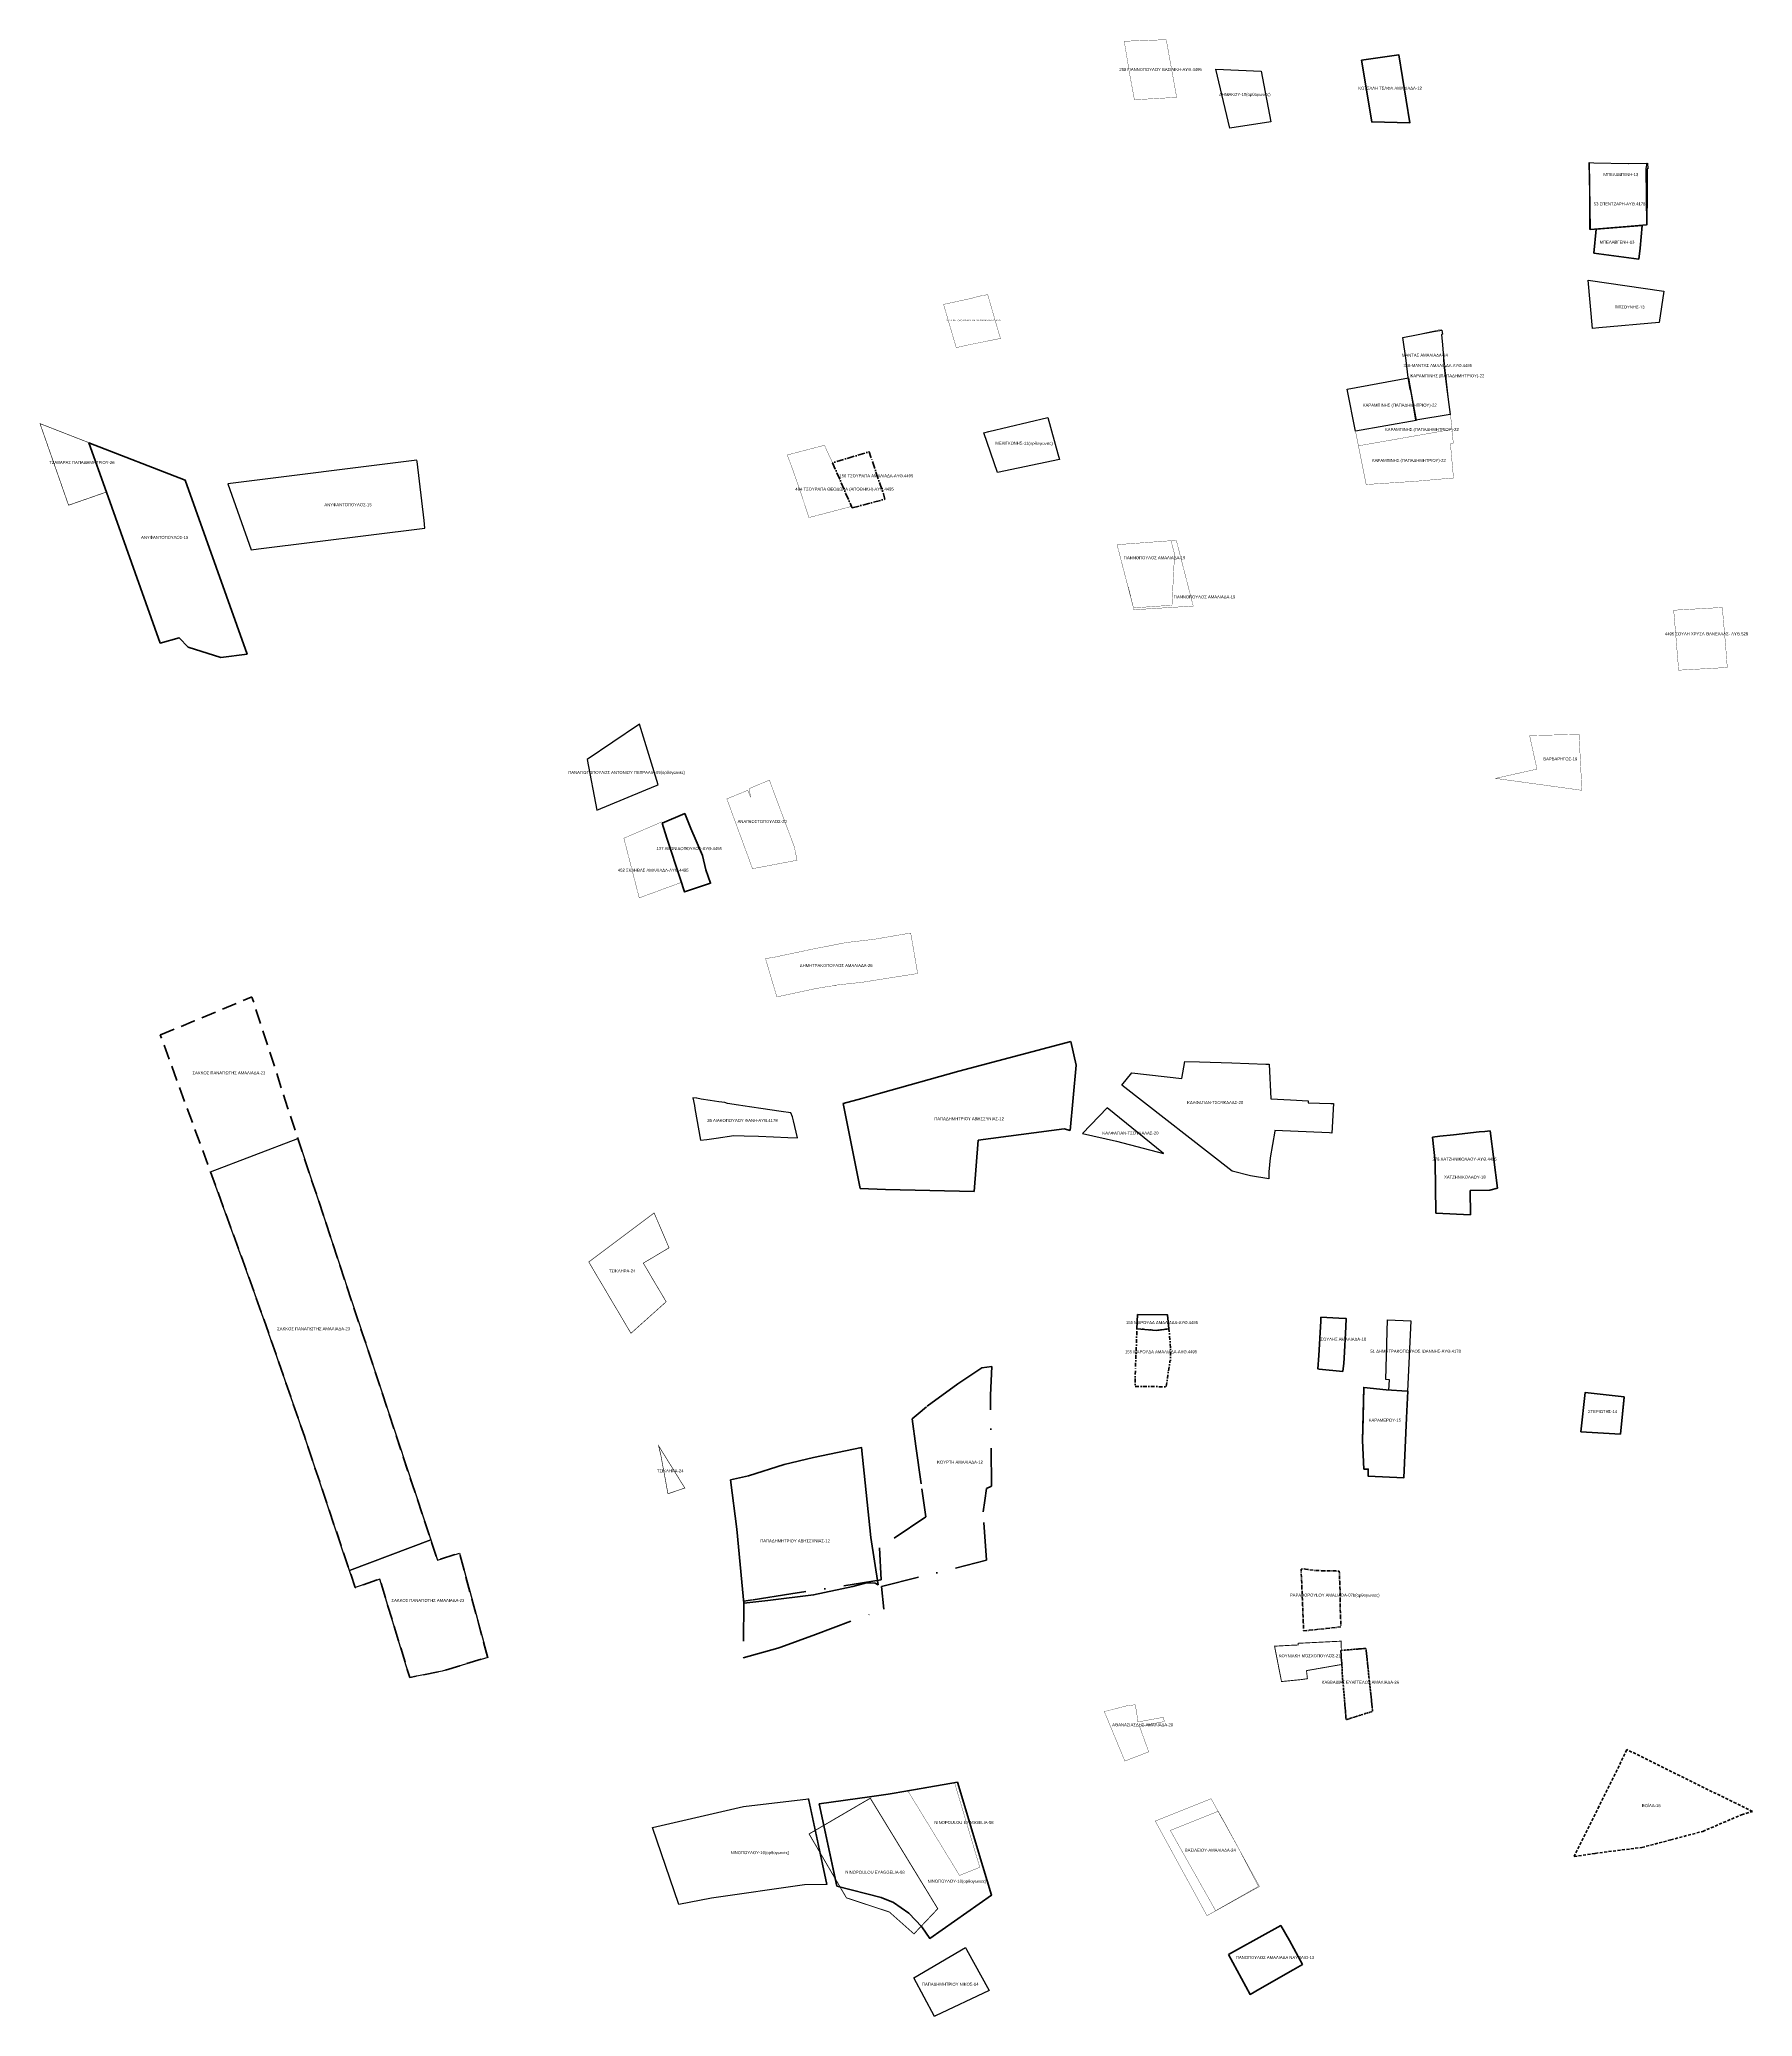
# Model space of a CAD drawing. Header units: metres. Extents: x 245125 to 394351, y 270578 to 4233311.
# Drawn here: x 265553 to 266125, y 4185498 to 4186159 of the extents above; entities that cross this region are included whole.
import ezdxf
from ezdxf.lldxf.tags import DXFTag

# ---------------------------------------------------------------- set-up
doc = ezdxf.new("R2010")
doc.units = ezdxf.units.M
for name, pattern in [('ACAD_ISO10W100', [18, 12, -3, 0, -3]), ('ANALOGIS', [1.5, 1, -0.5]), ('DASHDOT', [25.4, 12.7, -6.35, 0, -6.35]), ('DASHDOT_LINE', [18, 12, -3, 0, -3]), ('DASHED2', [9.525, 6.35, -3.175]), ('t-orio', [0.79, 0.5, -0.12, 0.05, -0.12])]:
    doc.linetypes.add(name, pattern=pattern)
for name, color, linetype in [('4178-(1-64)', 129, 'Continuous'), ('4495-(127-227)', 221, 'Continuous'), ('4495-(228-329)', 103, 'Continuous'), ('4495-(431-531)', 215, 'Continuous'), ('4495-(532-632)', 88, 'Continuous'), ('TELIKES IDIOKTHSIES_2010', 151, 'ANALOGIS'), ('topo2008', 42, 'Continuous'), ('topo2009', 98, 'Continuous'), ('topo2010', 207, 'Continuous'), ('topo2011', 23, 'Continuous'), ('topo2012', 144, 'Continuous'), ('topo2013', 66, 'Continuous'), ('topo2014', 230, 'Continuous'), ('topo2015', 137, 'Continuous'), ('topo2018', 5, 'Continuous'), ('topo2019', 6, 'Continuous'), ('topo2020', 3, 'Continuous'), ('topo2022', 30, 'Continuous'), ('topo2023', 41, 'Continuous'), ('topo2024', 160, 'Continuous'), ('topo2025', 112, 'Continuous'), ('topo2026', 192, 'Continuous')]:
    doc.layers.add(name, color=color, linetype=linetype)
doc.layers.add('περιγραμμα', color=10, linetype='ACAD_ISO10W100', lineweight=80)
doc.styles.get("Standard").update_dxf_attribs({"font": 'arial.ttf'})
tags = doc.linetypes.add('BORDER', pattern=[1.75, 0.5, -0.25, 0.5, -0.25, 0, -0.25]).pattern_tags.tags
tags[14:15] = [DXFTag(74, 4), DXFTag(75, 0), DXFTag(340, '0'), DXFTag(46, 1.0), DXFTag(50, 0.0), DXFTag(44, 0.0), DXFTag(45, 0.0)]
tags[12:13] = [DXFTag(74, 4), DXFTag(75, 0), DXFTag(340, '0'), DXFTag(46, 1.0), DXFTag(50, 0.0), DXFTag(44, 0.0), DXFTag(45, 0.0)]
tags[10:11] = [DXFTag(74, 4), DXFTag(75, 0), DXFTag(340, '0'), DXFTag(46, 1.0), DXFTag(50, 0.0), DXFTag(44, 0.0), DXFTag(45, 0.0)]
tags[8:9] = [DXFTag(74, 4), DXFTag(75, 0), DXFTag(340, '0'), DXFTag(46, 1.0), DXFTag(50, 0.0), DXFTag(44, 0.0), DXFTag(45, 0.0)]
tags[6:7] = [DXFTag(74, 4), DXFTag(75, 0), DXFTag(340, '0'), DXFTag(46, 1.0), DXFTag(50, 0.0), DXFTag(44, 0.0), DXFTag(45, 0.0)]
tags[4:5] = [DXFTag(74, 4), DXFTag(75, 0), DXFTag(340, '0'), DXFTag(46, 1.0), DXFTag(50, 0.0), DXFTag(44, 0.0), DXFTag(45, 0.0)]
tags = doc.linetypes.add('DASHDOT2', pattern=[0.5, 0.25, -0.125, 0, -0.125]).pattern_tags.tags
tags[10:11] = [DXFTag(74, 4), DXFTag(75, 0), DXFTag(340, '0'), DXFTag(46, 1.0), DXFTag(50, 0.0), DXFTag(44, 0.0), DXFTag(45, 0.0)]
tags[8:9] = [DXFTag(74, 4), DXFTag(75, 0), DXFTag(340, '0'), DXFTag(46, 1.0), DXFTag(50, 0.0), DXFTag(44, 0.0), DXFTag(45, 0.0)]
tags[6:7] = [DXFTag(74, 4), DXFTag(75, 0), DXFTag(340, '0'), DXFTag(46, 1.0), DXFTag(50, 0.0), DXFTag(44, 0.0), DXFTag(45, 0.0)]
tags[4:5] = [DXFTag(74, 4), DXFTag(75, 0), DXFTag(340, '0'), DXFTag(46, 1.0), DXFTag(50, 0.0), DXFTag(44, 0.0), DXFTag(45, 0.0)]
tags = doc.linetypes.add('DASHDOTX2', pattern=[2, 1, -0.5, 0, -0.5]).pattern_tags.tags
tags[10:11] = [DXFTag(74, 4), DXFTag(75, 0), DXFTag(340, '0'), DXFTag(46, 1.0), DXFTag(50, 0.0), DXFTag(44, 0.0), DXFTag(45, 0.0)]
tags[8:9] = [DXFTag(74, 4), DXFTag(75, 0), DXFTag(340, '0'), DXFTag(46, 1.0), DXFTag(50, 0.0), DXFTag(44, 0.0), DXFTag(45, 0.0)]
tags[6:7] = [DXFTag(74, 4), DXFTag(75, 0), DXFTag(340, '0'), DXFTag(46, 1.0), DXFTag(50, 0.0), DXFTag(44, 0.0), DXFTag(45, 0.0)]
tags[4:5] = [DXFTag(74, 4), DXFTag(75, 0), DXFTag(340, '0'), DXFTag(46, 1.0), DXFTag(50, 0.0), DXFTag(44, 0.0), DXFTag(45, 0.0)]
tags = doc.linetypes.add('DASHED', pattern=[0.75, 0.5, -0.25]).pattern_tags.tags
tags[6:7] = [DXFTag(74, 4), DXFTag(75, 0), DXFTag(340, '0'), DXFTag(46, 1.0), DXFTag(50, 0.0), DXFTag(44, 0.0), DXFTag(45, 0.0)]
tags[4:5] = [DXFTag(74, 4), DXFTag(75, 0), DXFTag(340, '0'), DXFTag(46, 1.0), DXFTag(50, 0.0), DXFTag(44, 0.0), DXFTag(45, 0.0)]
tags = doc.linetypes.add('HIDDEN', pattern=[0.375, 0.25, -0.125]).pattern_tags.tags
tags[6:7] = [DXFTag(74, 4), DXFTag(75, 0), DXFTag(340, '0'), DXFTag(46, 1.0), DXFTag(50, 0.0), DXFTag(44, 0.0), DXFTag(45, 0.0)]
tags[4:5] = [DXFTag(74, 4), DXFTag(75, 0), DXFTag(340, '0'), DXFTag(46, 1.0), DXFTag(50, 0.0), DXFTag(44, 0.0), DXFTag(45, 0.0)]

msp = doc.modelspace()

# ---------------------------------------------------------------- linework, layer by layer
at = {"color": 129, "linetype": 'BORDER', "lineweight": -2}
for p, q in [((266071.14, 4186107.98), (266070.91, 4186118.23)), ((266084, 4186118), (266090.38, 4186118.05)), ((266090.46, 4186116.19), (266090.28, 4186116.17)), ((266083.61, 4186096.83), (266072.62, 4186096.02))]:
    msp.add_line(p, q, dxfattribs=at)
at = {"color": 6, "linetype": 'BORDER', "lineweight": -2}
for p, q in [((266070.91, 4186118.23), (266070.91, 4186118.23)), ((266083.61, 4186096.83), (266072.62, 4186096.02)), ((266090.12, 4186097.42), (266083.61, 4186096.83))]:
    msp.add_line(p, q, dxfattribs=at)
at = {"color": 98}
msp.add_line((265758.77, 4185909.85), (265759.69, 4185910.23), dxfattribs=at)
at = {"color": 207}
for p, q in [((265836.5, 4185572.76), (265859.65, 4185576.77)), ((265859.65, 4185576.77), (265868.2, 4185548.6)), ((265868.2, 4185548.6), (265871.09, 4185539.06)), ((265834.22, 4185538.25), (265819.38, 4185542.06)), ((265838.3, 4185536.56), (265834.22, 4185538.25)), ((265843.46, 4185532.96), (265838.3, 4185536.56)), ((265871.09, 4185539.06), (265850.42, 4185524.57)), ((265847.73, 4185528.42), (265843.46, 4185532.96)), ((265850.42, 4185524.57), (265847.73, 4185528.42))]:
    msp.add_line(p, q, dxfattribs=at)
at = {"color": 4, "const_width": 0.3}
msp.add_lwpolyline([(265965.73, 4185622.09), (265968.02, 4185610.43), (265974.41, 4185611.06), (265974.54, 4185611.08), (265976.68, 4185611.39), (265976.37, 4185614.08), (265988.08, 4185616.13), (265988.02, 4185620.96), (265987.94, 4185623.93), (265973.6, 4185623.22), (265973.62, 4185622.75), (265973.63, 4185622.65), (265971.33, 4185622.56), (265965.7, 4185622.25), (265965.73, 4185622.09), (265968.02, 4185610.43)], dxfattribs=at)
at = {"layer": '4178-(1-64)', "color": 129, "linetype": 'BORDER', "lineweight": -2}
for p, q in [((266090.28, 4186116.17), (266090.22, 4186108.5)), ((266090.38, 4186118.05), (266090.46, 4186116.19)), ((266071.09, 4186095.93), (266071.14, 4186107.98)), ((266071.09, 4186095.93), (266071.14, 4186107.98)), ((266090.22, 4186108.5), (266090.12, 4186097.42)), ((266090.22, 4186108.5), (266090.12, 4186097.42)), ((266072.62, 4186096.02), (266071.09, 4186095.93)), ((266072.62, 4186096.02), (266071.09, 4186095.93)), ((266090.12, 4186097.42), (266083.61, 4186096.83))]:
    msp.add_line(p, q, dxfattribs=at)
at = {"layer": '4178-(1-64)', "color": 129}
msp.add_lwpolyline([(265800.78, 4185801.03), (265793.95, 4185802.04), (265787.96, 4185802.85), (265786.48, 4185803.09), (265782.79, 4185803.73), (265781.94, 4185804.02), (265779.91, 4185804.25), (265777.03, 4185804.65), (265773.98, 4185805.17), (265772.59, 4185805.44), (265772.51, 4185805.45), (265771.22, 4185805.59), (265771.78, 4185803.02), (265771.95, 4185802.06), (265773.8, 4185791.39), (265775.87, 4185791.7), (265779.08, 4185792.14), (265784.97, 4185793.01), (265788.4, 4185792.91), (265793.22, 4185792.71), (265798.19, 4185792.52), (265802.99, 4185792.31), (265806.18, 4185792.2), (265804.88, 4185797.84), (265804.52, 4185799.27), (265803.96, 4185800.6)], close=True, dxfattribs=at)
msp.add_lwpolyline([(266003.42, 4185731.34), (266011.24, 4185730.99), (266010.19, 4185707.55), (266003.93, 4185707.86), (266004.1, 4185711.32), (266002.87, 4185711.4), (266003.42, 4185731.34)], dxfattribs=at)
at = {"layer": '4495-(127-227)', "color": 221, "linetype": 'DASHDOT_LINE', "lineweight": 50, "ltscale": 0.2, "flags": 128}
msp.add_lwpolyline([(265824.46, 4186002.81), (265827.05, 4186003.5), (265835.43, 4186005.73), (265835.3, 4186006.19), (265835.3, 4186006.19), (265834.92, 4186007.46), (265831.04, 4186018.9), (265830.75, 4186019.75), (265830.15, 4186021.59), (265820.48, 4186018.64), (265817.96, 4186017.86), (265822.22, 4186007.91), (265824.25, 4186003.29)], close=True, dxfattribs=at)
at = {"layer": '4495-(127-227)', "color": 221, "linetype": 'Continuous', "lineweight": 70, "flags": 128}
msp.add_lwpolyline([(265761.03, 4185897.46), (265768.51, 4185900.62), (265770.61, 4185895.64), (265774.45, 4185886.59), (265775.59, 4185881.83), (265777.17, 4185877.33), (265768.46, 4185874.4), (265767.07, 4185878.54), (265762.59, 4185892.44)], close=True, dxfattribs=at)
at = {"layer": '4495-(127-227)', "color": 221, "linetype": 'DASHDOT', "lineweight": 50, "ltscale": 0.1, "flags": 128}
msp.add_lwpolyline([(265919.71, 4185728.39), (265926.19, 4185727.79), (265930.36, 4185728.4), (265930.8, 4185723.74), (265930.94, 4185721.82), (265930.96, 4185717.64), (265930.96, 4185717.64), (265930.74, 4185717.61), (265929.46, 4185708.98), (265929.04, 4185708.99), (265919.03, 4185709.09), (265919.17, 4185715.03), (265919.69, 4185727.76)], close=True, dxfattribs=at)
at = {"layer": '4495-(127-227)', "color": 221, "linetype": 'HIDDEN', "lineweight": 40, "ltscale": 0.1, "flags": 128}
msp.add_lwpolyline([(265919.9, 4185733.09), (265929.93, 4185733), (265930.36, 4185728.4), (265926.19, 4185727.79), (265919.71, 4185728.39)], close=True, dxfattribs=at)
msp.add_lwpolyline([(265919.9, 4185733.09), (265929.93, 4185733), (265930.36, 4185728.4), (265926.19, 4185727.79), (265919.71, 4185728.39)], close=True, dxfattribs=at)
at = {"layer": '4495-(228-329)', "color": 103, "ltscale": 10, "const_width": 0.1}
msp.add_lwpolyline([(265915.44, 4186158.82), (265929.49, 4186159.34), (265930.92, 4186151.38), (265931.14, 4186150.21), (265932.97, 4186140.06), (265918.85, 4186139.26), (265916.84, 4186150.08), (265916.75, 4186150.9), (265916.73, 4186151.07)], close=True, dxfattribs=at)
at = {"layer": '4495-(228-329)', "color": 103, "ltscale": 2, "const_width": 0.1}
msp.add_lwpolyline([(265855.05, 4186070.85), (265855.15, 4186070.87), (265864.04, 4186072.79), (265867.21, 4186073.62), (265869.79, 4186074.11), (265873.62, 4186060.94), (265874.13, 4186059.47), (265863.19, 4186057.27), (265859.28, 4186056.38)], close=True, dxfattribs=at)
at = {"layer": '4495-(431-531)', "color": 215, "linetype": 't-orio', "lineweight": 30, "ltscale": 10, "const_width": 0.1}
msp.add_lwpolyline([(265810.06, 4185999.58), (265809.83, 4186000.25), (265807.03, 4186008.73), (265804.73, 4186015.28), (265802.79, 4186020.5), (265815.24, 4186023.75), (265816.32, 4186021.31), (265817.96, 4186017.86), (265822.22, 4186007.91), (265824.25, 4186003.29)], close=True, dxfattribs=at)
at = {"layer": '4495-(431-531)', "color": 215, "linetype": 't-orio', "lineweight": 40, "ltscale": 15, "const_width": 0.1}
msp.add_lwpolyline([(265748.18, 4185892.37), (265760.9, 4185897.86), (265761.03, 4185897.46), (265762.59, 4185892.44), (265767.38, 4185877.6), (265755.39, 4185873.19), (265753.31, 4185872.42), (265748.18, 4185892.37)], dxfattribs=at)
at = {"layer": '4495-(532-632)', "linetype": 't-orio', "ltscale": 20, "const_width": 0.1}
msp.add_lwpolyline([(266115.38, 4185969.52), (266115.56, 4185967.39), (266116.51, 4185956.38), (266117.04, 4185949.45), (266100.78, 4185948.55), (266100.26, 4185954.9), (266099.22, 4185967.51), (266099.13, 4185968.6)], close=True, dxfattribs=at)
at = {"layer": 'TELIKES IDIOKTHSIES_2010', "color": 36, "lineweight": 40}
msp.add_lwpolyline([(266083.5, 4185587.66), (266065.85, 4185551.89), (266072.89, 4185553), (266088.47, 4185554.96), (266098.14, 4185557.5), (266108.82, 4185560.34), (266121.81, 4185565.89), (266125.45, 4185566.98)], close=True, dxfattribs=at)
at = {"layer": 'topo2008', "color": 42}
for points, const_width in [([(265843, 4185574.07), (265858.67, 4185576.79), (265867.16, 4185548.32), (265860.39, 4185545.61)], 0.1), ([(265810.1, 4185559.48), (265819.33, 4185564.87), (265830.55, 4185571.42), (265853.11, 4185534.48), (265845.15, 4185526.07), (265836.91, 4185533.39), (265822.57, 4185538.12)], 0.3)]:
    msp.add_lwpolyline(points, close=True, dxfattribs=dict(at, const_width=const_width))
at = {"layer": 'topo2009', "color": 98}
for p, q in [((265753.1, 4185930.27), (265735.95, 4185918.73)), ((265753.36, 4185930.45), (265753.1, 4185930.27)), ((265759.69, 4185910.23), (265753.36, 4185930.45)), ((265735.95, 4185918.73), (265739.11, 4185901.74)), ((265739.11, 4185901.74), (265758.77, 4185909.85))]:
    msp.add_line(p, q, dxfattribs=at)
at = {"layer": 'topo2010', "color": 207}
for p, q in [((265946.01, 4186149.52), (265961.17, 4186148.77)), ((265950.8, 4186129.78), (265946.01, 4186149.52)), ((265961.17, 4186148.77), (265964.4, 4186131.92)), ((265964.4, 4186131.92), (265950.8, 4186129.78)), ((265788.22, 4185568.66), (265809.91, 4185571.22)), ((265816.04, 4185542.57), (265809.89, 4185571.29)), ((265809.91, 4185571.22), (265816.04, 4185542.57)), ((265813.5, 4185569.52), (265836.5, 4185572.76)), ((265819.38, 4185542.06), (265813.5, 4185569.52)), ((265757.76, 4185561.65), (265788.22, 4185568.66)), ((265766.5, 4185535.85), (265757.76, 4185561.65)), ((265777.5, 4185537.98), (265766.5, 4185535.85)), ((265808.54, 4185542.48), (265777.5, 4185537.98)), ((265816.04, 4185542.57), (265808.54, 4185542.48))]:
    msp.add_line(p, q, dxfattribs=at)
at = {"layer": 'topo2010', "color": 207, "lineweight": 70}
msp.add_lwpolyline([(265819.38, 4185542.06), (265818.82, 4185544.7), (265813.5, 4185569.52), (265830.3, 4185571.89), (265836.5, 4185572.76), (265843.13, 4185573.91), (265859.65, 4185576.77), (265868.2, 4185548.6), (265871.09, 4185539.06), (265850.42, 4185524.57), (265847.75, 4185528.42), (265843.46, 4185532.96), (265838.3, 4185536.56), (265834.22, 4185538.25), (265819.38, 4185542.06)], dxfattribs=at)
at = {"layer": 'topo2011', "color": 23}
for p, q in [((265870.22, 4186028.39), (265889.86, 4186033.07)), ((265889.86, 4186033.07), (265893.25, 4186020.89)), ((265868.55, 4186027.88), (265870.22, 4186028.39)), ((265873.09, 4186014.64), (265868.55, 4186027.88)), ((265893.77, 4186019.04), (265873.09, 4186014.64)), ((265893.25, 4186020.89), (265893.77, 4186019.04))]:
    msp.add_line(p, q, dxfattribs=at)
at = {"layer": 'topo2012', "color": 144, "linetype": 'BORDER', "lineweight": 80}
msp.add_lwpolyline([(265994.74, 4186152.52), (266007.2, 4186154.29), (266010.89, 4186131.5), (265998.17, 4186131.82)], close=True, dxfattribs=at)
at = {"layer": 'topo2012', "color": 144, "linetype": 'DASHDOT', "lineweight": 60, "ltscale": 10}
msp.add_lwpolyline([(265821.45, 4185803.67), (265821.45, 4185803.67), (265821.45, 4185803.67), (265821.45, 4185803.67), (265827.17, 4185775.25), (265827.17, 4185775.25), (265835.61, 4185774.96), (265865.33, 4185774.26), (265866.59, 4185791.43), (265895.35, 4185795.22), (265897.34, 4185794.65), (265899.34, 4185816.51), (265897.56, 4185824.42), (265860.11, 4185814.55), (265834.01, 4185807.11), (265827.69, 4185805.38), (265821.45, 4185803.67)], close=True, dxfattribs=at)
at = {"layer": 'topo2012', "color": 144, "linetype": 'DASHDOT', "lineweight": 80}
msp.add_lwpolyline([(265871.19, 4185715.73), (265867.87, 4185715.33), (265859.85, 4185709.95), (265849.29, 4185702.26), (265846.54, 4185699.97), (265844.54, 4185698.31), (265845.82, 4185689.08), (265847.8, 4185674.82), (265849.1, 4185665.45), (265833.67, 4185655.19), (265834.23, 4185644.39), (265803.96, 4185639.71), (265791.13, 4185637.73), (265788.23, 4185637.28), (265788.31, 4185636.65), (265788.1, 4185618.39), (265799.64, 4185621.57), (265800.69, 4185621.95), (265812.2, 4185626.11), (265835.09, 4185634.68), (265834.34, 4185642.19), (265869.41, 4185650.97), (265868.27, 4185667.15), (265868.84, 4185670.93), (265869.43, 4185674.95), (265871.1, 4185675.78), (265870.72, 4185706.12)], close=True, dxfattribs=at)
at = {"layer": 'topo2012', "color": 144, "lineweight": 80}
msp.add_lwpolyline([(265783.83, 4185677.83), (265789.8, 4185679.21), (265801.8, 4185682.94), (265811.59, 4185685.29), (265827.65, 4185688.64), (265830.75, 4185658.57), (265833.15, 4185642.82), (265832.2, 4185643.31), (265829.34, 4185643.41), (265824.71, 4185642.25), (265811.6, 4185639.39), (265796.27, 4185637.58), (265788.29, 4185636.65), (265787.64, 4185643.62), (265785.97, 4185661.34)], close=True, dxfattribs=at)
at = {"layer": 'topo2013', "color": 66, "lineweight": -2}
for p, q in [((266070.49, 4186078.93), (266095.82, 4186075.29)), ((266071.97, 4186062.77), (266070.49, 4186078.93)), ((266095.82, 4186075.29), (266094.3, 4186064.79)), ((266074.05, 4186062.96), (266071.97, 4186062.77)), ((266094.3, 4186064.79), (266074.05, 4186062.96))]:
    msp.add_line(p, q, dxfattribs=at)
at = {"layer": 'topo2013', "color": 66, "linetype": 'BORDER', "lineweight": -2}
msp.add_lwpolyline([(266071.3, 4186095.78), (266070.97, 4186118.24), (266072.39, 4186118.17), (266083.91, 4186118), (266090.2, 4186118.08), (266089.77, 4186116.26), (266089.98, 4186097.28), (266088.53, 4186097.22), (266072.62, 4186095.9)], close=True, dxfattribs=at)
at = {"layer": 'topo2013', "color": 66, "linetype": 'BORDER', "lineweight": 70}
msp.add_lwpolyline([(266072.46, 4186087.96), (266073.17, 4186095.94), (266088.53, 4186097.22), (266087.95, 4186089.66), (266087.43, 4186085.98), (266087.43, 4186085.98), (266072.46, 4186087.96)], close=True, dxfattribs=at)
at = {"layer": 'topo2013', "color": 66, "lineweight": 80}
msp.add_lwpolyline([(265950.32, 4185519.14), (265953.34, 4185520.82), (265967.75, 4185528.86), (265970.68, 4185523.9), (265975.03, 4185515.87), (265971.96, 4185514.03), (265960.77, 4185507.68), (265960.77, 4185507.68), (265957.51, 4185505.83)], close=True, dxfattribs=at)
at = {"layer": 'topo2014', "color": 230}
msp.add_line((266082.55, 4185705.54), (266081.37, 4185693.11), dxfattribs=at)
at = {"layer": 'topo2014', "color": 230, "linetype": 'DASHED2', "ltscale": 3}
msp.add_line((266082.55, 4185705.55), (266081.62, 4185695.73), dxfattribs=at)
at = {"layer": 'topo2014', "color": 230, "linetype": 'HIDDEN', "lineweight": 40}
msp.add_lwpolyline([(266081.37, 4185693.11), (266068.09, 4185693.92), (266069.49, 4185707.05), (266082.55, 4185705.57), (266081.37, 4185693.11)], dxfattribs=at)
at = {"layer": 'topo2014', "color": 230}
msp.add_lwpolyline([(265862.34, 4185521.55), (265862.71, 4185520.89), (265870.3, 4185507.14), (265852.35, 4185498.64), (265851.98, 4185498.46), (265845.16, 4185511.37)], close=True, dxfattribs=at)
at = {"layer": 'topo2015', "color": 137, "linetype": 'HIDDEN', "lineweight": 40, "ltscale": 2}
msp.add_lwpolyline([(265569.32, 4186024.6), (265601.52, 4186012.04), (265622.21, 4185953.94), (265613.43, 4185952.82), (265602.47, 4185956.25), (265599.49, 4185959.39), (265593.17, 4185957.6), (265575.19, 4186008.1), (265569.32, 4186024.6)], dxfattribs=at)
at = {"layer": 'topo2015', "color": 137}
msp.add_lwpolyline([(265679.05, 4186018.31), (265679, 4186018.8), (265615.74, 4186010.87), (265623.6, 4185988.79), (265626.01, 4185989.09), (265681.66, 4185996.06), (265681.43, 4185998.54)], close=True, dxfattribs=at)
at = {"layer": 'topo2015', "color": 137, "linetype": 'DASHDOTX2', "lineweight": 50}
msp.add_lwpolyline([(265995.53, 4185708.78), (265995.27, 4185698.66), (265995.07, 4185690.99), (265995.59, 4185681.46), (265997.04, 4185681.47), (265997.01, 4185679.08), (266008.89, 4185678.53), (266009.79, 4185698.63), (266010.2, 4185707.55), (266010.07, 4185707.55), (266002.99, 4185707.91), (265995.53, 4185708.78), (265995.07, 4185691)], dxfattribs=at)
at = {"layer": 'topo2018', "color": 5, "linetype": 'DASHDOT', "lineweight": 80, "ltscale": 5}
msp.add_lwpolyline([(266018.44, 4185792.45), (266021, 4185792.74), (266025.5, 4185793.24), (266034.09, 4185794.18), (266035.95, 4185794.33), (266037.8, 4185794.53), (266040.21, 4185775.38), (266037.71, 4185774.76), (266031.13, 4185774.63), (266031.25, 4185766.47), (266019.64, 4185767.02), (266019.64, 4185767.14), (266019.35, 4185784.19)], close=True, dxfattribs=at)
at = {"layer": 'topo2018', "color": 5, "linetype": 'DASHDOT2', "lineweight": 60, "ltscale": 10}
msp.add_lwpolyline([(265981.2, 4185732.21), (265987.22, 4185731.91), (265989.65, 4185731.78), (265989.56, 4185728.97), (265988.92, 4185718.49), (265988.83, 4185716.82), (265988.5, 4185714.12), (265980.63, 4185714.89), (265980.18, 4185714.94), (265980.46, 4185719.45), (265981.14, 4185730.93)], close=True, dxfattribs=at)
at = {"layer": 'topo2019', "color": 6, "ltscale": 2, "const_width": 0.1}
for points in [[(265913.05, 4185990.51), (265931.08, 4185991.84), (265932.86, 4185991.97), (265938.51, 4185969.99), (265918.67, 4185968.75), (265918.52, 4185969.38), (265916.81, 4185976.43), (265916.7, 4185976.41), (265913.05, 4185990.51)], [(265913.05, 4185990.51), (265931.08, 4185991.84), (265932.26, 4185987.34), (265931.4, 4185970.27), (265918.52, 4185969.38), (265913.05, 4185990.51)]]:
    msp.add_lwpolyline(points, close=True, dxfattribs=at)
at = {"layer": 'topo2019', "color": 6, "ltscale": 50, "const_width": 0.1}
msp.add_lwpolyline([(266050.95, 4185926.71), (266067.48, 4185927.07), (266068.23, 4185912.31), (266068.41, 4185908.39), (266040.71, 4185912.22), (266039.57, 4185912.38), (266053.42, 4185915.48), (266050.95, 4185926.71)], close=True, dxfattribs=at)
at = {"layer": 'topo2020', "color": 3, "linetype": 't-orio', "ltscale": 0.9, "const_width": 0.1}
msp.add_lwpolyline([(265782.6, 4185905.53), (265789.6, 4185908.39), (265790.49, 4185906.21), (265790.12, 4185908.96), (265796.81, 4185911.81), (265805.18, 4185889.38), (265806.07, 4185885.01), (265794.28, 4185882.77), (265791.18, 4185882.18)], close=True, dxfattribs=at)
at = {"layer": 'topo2020', "color": 3, "ltscale": 20}
for points in [[(265914.66, 4185809.81), (265917.94, 4185813.97), (265934.68, 4185812.09), (265935.73, 4185817.76), (265940.63, 4185817.6), (265951.44, 4185817.25), (265962.73, 4185816.87), (265963.93, 4185816.83), (265964.45, 4185805.27), (265971.08, 4185804.86), (265976.97, 4185804.55), (265976.96, 4185803.95), (265984.5, 4185803.7), (265985.38, 4185803.67), (265984.84, 4185793.81), (265984.06, 4185793.85), (265965.78, 4185794.64), (265965.8, 4185794.43), (265964.26, 4185785.48), (265963.73, 4185780.83), (265963.76, 4185778.46), (265957.61, 4185779.55), (265951.58, 4185781.06), (265914.66, 4185809.81)], [(265909.79, 4185802.27), (265901.51, 4185793.71), (265912.91, 4185791.13), (265928.6, 4185787.02)]]:
    msp.add_lwpolyline(points, close=True, dxfattribs=at)
at = {"layer": 'topo2020', "color": 3, "ltscale": 40, "const_width": 0.1}
msp.add_lwpolyline([(265923.63, 4185586.93), (265920.55, 4185595.46), (265928.83, 4185597.07), (265928.56, 4185598.49), (265919.94, 4185596.91), (265919.64, 4185599.96), (265919.09, 4185602.68), (265916, 4185602.25), (265911.47, 4185601.07), (265908.78, 4185600.4), (265915.65, 4185583.86), (265917.45, 4185584.55), (265923.63, 4185586.93)], dxfattribs=at)
at = {"layer": 'topo2022', "color": 30, "linetype": 't-orio', "ltscale": 2, "const_width": 0.1}
msp.add_lwpolyline([(266012.98, 4186032.08), (266010.88, 4186043.63), (266010.43, 4186046.3), (266009.65, 4186051.78), (266008.55, 4186059.72), (266021.59, 4186062.55), (266022.22, 4186054.55), (266024.51, 4186034)], close=True, dxfattribs=at)
at = {"layer": 'topo2022', "color": 30}
msp.add_lwpolyline([(265992.75, 4186028.47), (265989.94, 4186042.49), (266010.43, 4186046.3), (266010.89, 4186043.63), (266012.98, 4186032.08)], close=True, dxfattribs=at)
at = {"layer": 'topo2022', "color": 30, "linetype": 't-orio', "ltscale": 5, "const_width": 0.1}
msp.add_lwpolyline([(265993.73, 4186023.56), (265992.75, 4186028.46), (266012.98, 4186032.08), (266024.51, 4186034), (266025.02, 4186029.05)], close=True, dxfattribs=at)
at = {"layer": 'topo2022', "color": 30, "linetype": 't-orio', "ltscale": 10, "const_width": 0.1}
msp.add_lwpolyline([(265996.32, 4186010.63), (266012.84, 4186011.7), (266024.41, 4186012.73), (266025.51, 4186012.8), (266024.48, 4186024.28), (266025.44, 4186024.42), (266025.02, 4186029.05), (265993.73, 4186023.56)], close=True, dxfattribs=at)
at = {"layer": 'topo2023', "linetype": 'ANALOGIS', "lineweight": 35, "ltscale": 5, "flags": 128}
msp.add_lwpolyline([(265593.21, 4185826.6), (265593.82, 4185826.85), (265604.28, 4185831.17), (265605.5, 4185831.67), (265612.08, 4185834.41), (265623.6, 4185839.18), (265623.84, 4185839.28), (265624.35, 4185837.74), (265635.77, 4185802.4), (265639.23, 4185791.94), (265685.86, 4185651.01), (265693.2, 4185653.4), (265702.65, 4185618.52), (265687.46, 4185613.93), (265676.62, 4185611.76), (265675.4, 4185615.74), (265666.54, 4185644.7), (265658.4, 4185641.85), (265654.13, 4185654.4), (265641.36, 4185692.44), (265632.28, 4185718.75), (265624.81, 4185740.04), (265610.02, 4185780.88), (265610.02, 4185780.88), (265604.6, 4185795.51), (265599, 4185810.76)], close=True, dxfattribs=at)
at = {"layer": 'topo2023', "linetype": 'DASHED'}
for points in [[(265639.23, 4185791.94), (265683.62, 4185657.78), (265656.47, 4185647.54), (265654.13, 4185654.4), (265641.36, 4185692.44), (265632.28, 4185718.75), (265624.81, 4185740.04), (265610.02, 4185780.88)], [(265683.62, 4185657.78), (265685.86, 4185651.01), (265693.2, 4185653.4), (265702.65, 4185618.52), (265687.46, 4185613.93), (265676.62, 4185611.76), (265675.4, 4185615.74), (265666.54, 4185644.7), (265658.4, 4185641.85), (265656.47, 4185647.54)]]:
    msp.add_lwpolyline(points, close=True, dxfattribs=at)
at = {"layer": 'topo2024'}
msp.add_lwpolyline([(266008.61, 4186059.8), (266018.82, 4186061.77), (266021.58, 4186062.26), (266021.82, 4186060.88), (266021.49, 4186060.82), (266021.84, 4186057.34), (266022.04, 4186054.54), (266022.28, 4186050.6), (266023.17, 4186043.25), (266024.42, 4186034.08), (266012.87, 4186032.14), (266011.44, 4186040.82), (266011.13, 4186042.37), (266010.98, 4186042.35), (266010.38, 4186046.36), (266009.7, 4186052.14)], close=True, dxfattribs=at)
at = {"layer": 'topo2024', "linetype": 't-orio', "ltscale": 15, "const_width": 0.2}
for points in [[(265736.43, 4185750.71), (265758.29, 4185767.1), (265762.79, 4185756.55), (265763.27, 4185755.42), (265754.66, 4185750.32), (265762.31, 4185737.4), (265750.54, 4185726.86), (265749.88, 4185727.98)], [(265762.91, 4185673.22), (265760.51, 4185686.23), (265759.77, 4185689.26), (265768.55, 4185675.13)]]:
    msp.add_lwpolyline(points, close=True, dxfattribs=at)
at = {"layer": 'topo2024', "ltscale": 40, "const_width": 0.1}
for points in [[(265925.81, 4185563.79), (265944.5, 4185571.26), (265948.02, 4185564.82), (265948.64, 4185563.78), (265953.22, 4185555.46), (265960.67, 4185541.91), (265943.1, 4185532.15)], [(265953.31, 4185555.33), (265949.18, 4185562.92), (265946.85, 4185567.06), (265930.84, 4185560.65), (265946.01, 4185533.82), (265960.31, 4185541.97), (265955.17, 4185551.78)]]:
    msp.add_lwpolyline(points, close=True, dxfattribs=at)
at = {"layer": 'topo2025', "linetype": 't-orio', "ltscale": 15, "const_width": 0.1}
msp.add_lwpolyline([(265795.53, 4185852.12), (265798.39, 4185852.58), (265804.17, 4185853.8), (265808.46, 4185854.71), (265812.02, 4185855.46), (265814.85, 4185855.99), (265822.48, 4185857.5), (265831.83, 4185858.58), (265844.06, 4185860.68), (265846.39, 4185847.15), (265827.97, 4185844.23), (265818.9, 4185843.24), (265818.75, 4185843.21), (265818.78, 4185843.06), (265817.05, 4185842.92), (265816.29, 4185842.79), (265811.86, 4185842.02), (265799.32, 4185839.33), (265795.66, 4185851.62)], close=True, dxfattribs=at)
at = {"layer": 'topo2026', "linetype": 't-orio', "ltscale": 2, "const_width": 0.2}
msp.add_lwpolyline([(265553, 4186030.98), (265569.33, 4186024.61), (265575.2, 4186008.11), (265562.54, 4186003.7)], close=True, dxfattribs=at)
at = {"layer": 'topo2026', "linetype": 'DASHDOT_LINE', "lineweight": 50, "ltscale": 0.05, "flags": 128}
msp.add_lwpolyline([(265987.83, 4185620.83), (265996.25, 4185621.52), (265997.23, 4185612.29), (265998.45, 4185600.67), (265998.47, 4185600.47), (265996.02, 4185599.7), (265989.63, 4185597.68), (265989.63, 4185597.68), (265988.92, 4185606.09), (265988.35, 4185612.62), (265988.25, 4185615.19)], close=True, dxfattribs=at)
at = {"layer": 'περιγραμμα', "color": 11, "linetype": 'DASHDOT_LINE', "lineweight": 70, "ltscale": 0.1, "flags": 128}
msp.add_lwpolyline([(265975.42, 4185627.41), (265976.45, 4185627.47), (265987.89, 4185628.71), (265987.68, 4185634.54), (265987.66, 4185639.03), (265987.34, 4185647.37), (265982.04, 4185647.47), (265979.01, 4185647.58), (265976.02, 4185648.01), (265975.44, 4185648.09), (265974.55, 4185648.03), (265974.67, 4185645.36), (265975.02, 4185637.61), (265975.17, 4185633.66)], close=True, dxfattribs=at)

# ---------------------------------------------------------------- texts
at = {"color": 11, "insert": (265970.83, 4185639.83), "char_height": 1, "width": 50.5963, "attachment_point": 1}
msp.add_mtext('PAPADOPOYLOY AMALIADA-07b(ορθογωνιες)', dxfattribs=at)
at = {"color": 4, "insert": (265967.1, 4185619.56), "char_height": 1, "width": 32.3358, "attachment_point": 1}
msp.add_mtext('KOYNIAKH ΜΟΣΧΟΠΟΥΛΟΣ-21', dxfattribs=at)
at = {"color": 36, "insert": (266088.46, 4185569.44), "char_height": 1, "width": 14.0598, "attachment_point": 1}
msp.add_mtext('ΒΟΪΛΑ-16', dxfattribs=at)
at = {"layer": '4178-(1-64)', "color": 129, "char_height": 1, "attachment_point": 1}
for s, insert, width in [('53 ΣΠΕΝΤΖΑΡΗ-ΑΥΘ.4178', (266072.42, 4186104.94), 27.6152), ('35 ΛΙΑΚΟΠΟΥΛΟΥ ΦΑΝΗ-ΑΥΘ.4178', (265776.03, 4185798.52), 26.555), ('51 ΔΗΜΗΤΡΑΚΟΠΟΥΛΟΣ ΙΩΑΝΝΗΣ-ΑΥΘ.4178', (265997.73, 4185721.35), 35.8558)]:
    msp.add_mtext(s, dxfattribs=dict(at, insert=insert, width=width))
at = {"layer": '4495-(127-227)', "color": 221, "char_height": 1, "attachment_point": 1}
for s, insert, width in [('156 TΣΟΥΡΑΠΑ ΑΜΑΛΙΑΔΑ-ΑΥΘ.4495', (265820.21, 4186014.05), 29.84), ('137 ΛΕΩΝΙΔΟΠΟΥΛΟΣ-ΑΥΘ.4495', (265759.08, 4185889.39), 22.8941), ('155 ΜΑΡΟΥΔΑ AΜΑΛΙΑΔΑ-ΑΥΘ.4495', (265916.02, 4185730.95), 24.2831), ('155 ΜΑΡΟΥΔΑ AΜΑΛΙΑΔΑ-ΑΥΘ.4495', (265915.74, 4185721.18), 26.7766)]:
    msp.add_mtext(s, dxfattribs=dict(at, insert=insert, width=width))
at = {"layer": '4495-(228-329)', "color": 103, "attachment_point": 1}
for s, insert, char_height, width in [('298 ΓΙΑΝΝΟΠΟΥΛΟΥ ΒΑΣΙΛΙΚΗ-ΑΥΘ.4495', (265913.79, 4186149.87), 1, 46.3345), ('254 AΠΟΣΤΟΛΟΠΟΥΛΟΥ ΕΛΕΝΗ ΑΜΑΛΙΑΔΑ-ΑΥΘ.4495', (265856.04, 4186065.74), 0.5, 20.1669), ('278 ΧΑΤΖΗΝΙΚΟΛΑΟΥ-ΑΥΘ.4495', (266018.48, 4185785.59), 1, 23.3458)]:
    msp.add_mtext(s, dxfattribs=dict(at, insert=insert, char_height=char_height, width=width))
at = {"layer": '4495-(228-329)', "insert": (266008.78, 4186050.9), "char_height": 1, "width": 28.7219, "attachment_point": 1}
msp.add_mtext('316-ΜΑΝΤΑΣ ΑΜΑΛΙΑΔΑ ΑΥΘ.4495', dxfattribs=at)
at = {"layer": '4495-(431-531)', "color": 215, "char_height": 1, "attachment_point": 1}
for s, insert, width in [('484 TΣΟΥΡΑΠΑ ΘΕΟΔΩΡΑ (ΑΠΟΘΗΚΗ)-ΑΥΘ.4495', (265805.5, 4186009.6), 37.8912), ('452 ΣΚΛΗΒΑΣ ΑΜΑΛΙΑΔΑ-ΑΥΘ.4495', (265746.16, 4185882.18), 25.7618)]:
    msp.add_mtext(s, dxfattribs=dict(at, insert=insert, width=width))
at = {"layer": '4495-(532-632)', "insert": (266096.18, 4185961.19), "char_height": 1, "width": 31.655, "attachment_point": 1}
msp.add_mtext('4495 ΣΟΥΛΗ ΧΡΥΣΑ ΘΑΝΕΛΛΑΣ- ΑΥΘ.528', dxfattribs=at)
at = {"layer": 'topo2008', "color": 42, "char_height": 1, "width": 23.3052, "attachment_point": 1}
for insert in [(265851.97, 4185563.83), (265822.25, 4185547.17)]:
    msp.add_mtext('NINOPOULOU EYAGGELIA-08', dxfattribs=dict(at, insert=insert))
at = {"layer": 'topo2009', "color": 98, "insert": (265729.58, 4185914.87), "char_height": 1, "width": 52.2469, "attachment_point": 1}
msp.add_mtext('ΠΑΝΑΓΙΩΤΟΠΟΥΛΟΣ ΑΝΤΩΝΙΟΥ ΠΕΤΡΑΛΙΑ-09(ορθογωνιες)', dxfattribs=at)
at = {"layer": 'topo2010', "color": 207, "char_height": 1, "attachment_point": 1}
for s, insert, width in [('ΔΗΜΑΚΟΥ-10(ορθογωνιες)', (265947.2, 4186141.54), 14.0598), ('ΝΙΝΟΠΟΥΛΟΥ-10(ορθογωνιες)', (265783.85, 4185553.73), 23.3052), ('ΝΙΝΟΠΟΥΛΟΥ-10(ορθογωνιες)', (265849.71, 4185544.18), 23.3052)]:
    msp.add_mtext(s, dxfattribs=dict(at, insert=insert, width=width))
at = {"layer": 'topo2011', "color": 23, "insert": (265872.36, 4186024.9), "char_height": 1, "width": 16.5996, "attachment_point": 1}
msp.add_mtext('ΜΕΛΙΓΚΩΝΗΣ-11(ορθογωνιες)', dxfattribs=at)
at = {"layer": 'topo2012', "color": 144, "char_height": 1, "attachment_point": 1}
for s, insert, width in [('ΚΟΤΣΑΛΗ ΤΣΑΦΑ ΑΜΑΛΙΑΔΑ-12', (265993.69, 4186143.62), 42.2848), ('ΠΑΠΑΔΗΜΗΤΡΙΟΥ ΑΒΗΣΣΥΝΙΑΣ-12', (265851.94, 4185799.11), 41.4191), ('ΚΟΥΡΤΗ ΑΜΑΛΙΑΔΑ-12', (265852.9, 4185684.3), 22.7302), ('ΠΑΠΑΔΗΜΗΤΡΙΟΥ ΑΒΗΣΣΥΝΙΑΣ-12', (265793.76, 4185657.96), 33.3143)]:
    msp.add_mtext(s, dxfattribs=dict(at, insert=insert, width=width))
at = {"layer": 'topo2013', "color": 66, "char_height": 1, "attachment_point": 1}
for s, insert, width in [('ΜΠΕΛΑΒΓΕΝΗ-13', (266075.65, 4186114.72), 14.0598), ('ΜΠΕΛΑΒΓΕΝΗ-13', (266074.36, 4186092.17), 14.0598), ('ΠΙΤΣΟΥΝΗΣ-13', (266079.35, 4186070.47), 14.0598), ('ΠΑΝΟΠΟΥΛΟΣ ΑΜΑΛΙΑΔΑ ΝΑΥΠΛΙΟ-13', (265952.79, 4185518.67), 26.343)]:
    msp.add_mtext(s, dxfattribs=dict(at, insert=insert, width=width))
at = {"layer": 'topo2014', "color": 230, "char_height": 1, "attachment_point": 1}
for s, insert, width in [('ΣΤΕΡΙΩΤΗΣ-14', (266070.46, 4185701.17), 11.8588), ('ΠΑΠΑΔΗΜΗΤΡΙΟΥ ΝΙΚΟΣ-14', (265847.83, 4185509.72), 23.3052)]:
    msp.add_mtext(s, dxfattribs=dict(at, insert=insert, width=width))
at = {"layer": 'topo2015', "color": 137, "char_height": 1, "attachment_point": 1}
for s, insert, width in [('ΑΝΥΦΑΝΤΟΠΟΥΛΟΣ-15', (265648.06, 4186004.37), 3.6605), ('ΑΝΥΦΑΝΤΟΠΟΥΛΟΣ-15', (265586.78, 4185993.46), 3.6605), ('ΚΑΡΑΜΕΡΟΥ-15', (265997.17, 4185698.33), 11.8588)]:
    msp.add_mtext(s, dxfattribs=dict(at, insert=insert, width=width))
at = {"layer": 'topo2018', "color": 5, "char_height": 1, "attachment_point": 1}
for s, insert, width in [('ΧΑΤΖΗΝΙΚΟΛΑΟΥ-18', (266022.37, 4185779.57), 11.8588), ('ΣΟΥΛΗΣ ΑΜΑΛΙΑΔΑ-18', (265981.06, 4185725.38), 25.6963)]:
    msp.add_mtext(s, dxfattribs=dict(at, insert=insert, width=width))
at = {"layer": 'topo2019', "color": 6, "char_height": 1, "attachment_point": 1}
for s, insert, width in [('ΓΙΑΝΝΟΠΟΥΛΟΣ ΑΜΑΛΙΑΔΑ-19', (265915.22, 4185986.66), 31.3342), ('ΓΙΑΝΝΟΠΟΥΛΟΣ ΑΜΑΛΙΑΔΑ-19', (265931.94, 4185973.54), 22.4923), ('BAΡΒΑΡΗΓΟΣ-19', (266055.54, 4185919.39), 3.6605)]:
    msp.add_mtext(s, dxfattribs=dict(at, insert=insert, width=width))
at = {"layer": 'topo2020', "color": 3, "char_height": 1, "width": 4.2215, "attachment_point": 1}
for s, insert in [('ΑΝΑΓΝΩΣΤΟΠΟΥΛΟΣ-20', (265786.19, 4185898.46)), ('KAΛΦΑΓΙΑΝ-ΤΣΟΥΚΑΛΑΣ-20', (265936.47, 4185804.5)), ('KAΛΦΑΓΙΑΝ-ΤΣΟΥΚΑΛΑΣ-20', (265908.14, 4185794.31)), ('AΘΑΝΑΣΙΑΣΔΗΣ-ΑΜΑΛΙΑΔΑ-20', (265911.41, 4185596.48))]:
    msp.add_mtext(s, dxfattribs=dict(at, insert=insert))
at = {"layer": 'topo2022', "color": 30, "char_height": 1, "attachment_point": 1}
for insert, width in [((266011.13, 4186047.48), 28.7219), ((265995.21, 4186037.65), 42.1912), ((266002.59, 4186029.51), 39.4761), ((265998.24, 4186019.18), 37.7086)]:
    msp.add_mtext('KAΡΑΜΠΙΝΗΣ (ΠΑΠΑΔΗΜΗΤΡΙΟΥ)-22', dxfattribs=dict(at, insert=insert, width=width))
at = {"layer": 'topo2023', "char_height": 1, "attachment_point": 1}
for insert, width in [((265603.97, 4185814.42), 30.9266), ((265632.28, 4185728.87), 37.6807), ((265670.49, 4185638.07), 28.1828)]:
    msp.add_mtext('ΣΑΚΚΟΣ ΠΑΝΑΓΙΩΤΗΣ ΑΜΑΛΙΑΔΑ-23', dxfattribs=dict(at, insert=insert, width=width))
at = {"layer": 'topo2024', "char_height": 1, "attachment_point": 1}
for s, insert, width in [('ΜΑΝΤΑΣ ΑΜΑΛΙΑΔΑ-24', (266008.29, 4186054.34), 28.7219), ('ΤΣΙΚΛΗΡΑ-24', (265743.14, 4185748.19), 26.555), ('ΤΣΙΚΛΗΡΑ-24', (265759.24, 4185681.35), 26.555)]:
    msp.add_mtext(s, dxfattribs=dict(at, insert=insert, width=width))
at = {"layer": 'topo2024', "ltscale": 40, "insert": (265935.72, 4185554.55), "char_height": 1, "width": 14.677, "attachment_point": 1}
msp.add_mtext('ΒΑΣΙΛΕΙΟΥ-ΑΜΑΛΙΑΔΑ-24', dxfattribs=at)
at = {"layer": 'topo2025', "insert": (265806.99, 4185850.32), "char_height": 1, "width": 41.4191, "attachment_point": 1}
msp.add_mtext('ΔΗΜΗΤΡΑΚΟΠΟΥΛΟΣ ΑΜΑΛΙΑΔΑ-25', dxfattribs=at)
at = {"layer": 'topo2026', "char_height": 1, "attachment_point": 1}
for s, insert, width in [('ΤΖΑΒΑΡΑΣ ΠΑΠΑΔΗΜΗΤΡΙΟΥ-26', (265556.09, 4186018.48), 26.4696), ('ΚΑΒΒΑΔΙΑΣ ΕΥΑΓΓΕΛΟΣ ΑΜΑΛΙΑΔΑ-26', (265981.45, 4185610.68), 32.3358)]:
    msp.add_mtext(s, dxfattribs=dict(at, insert=insert, width=width))

doc.saveas('drawing.dxf')
